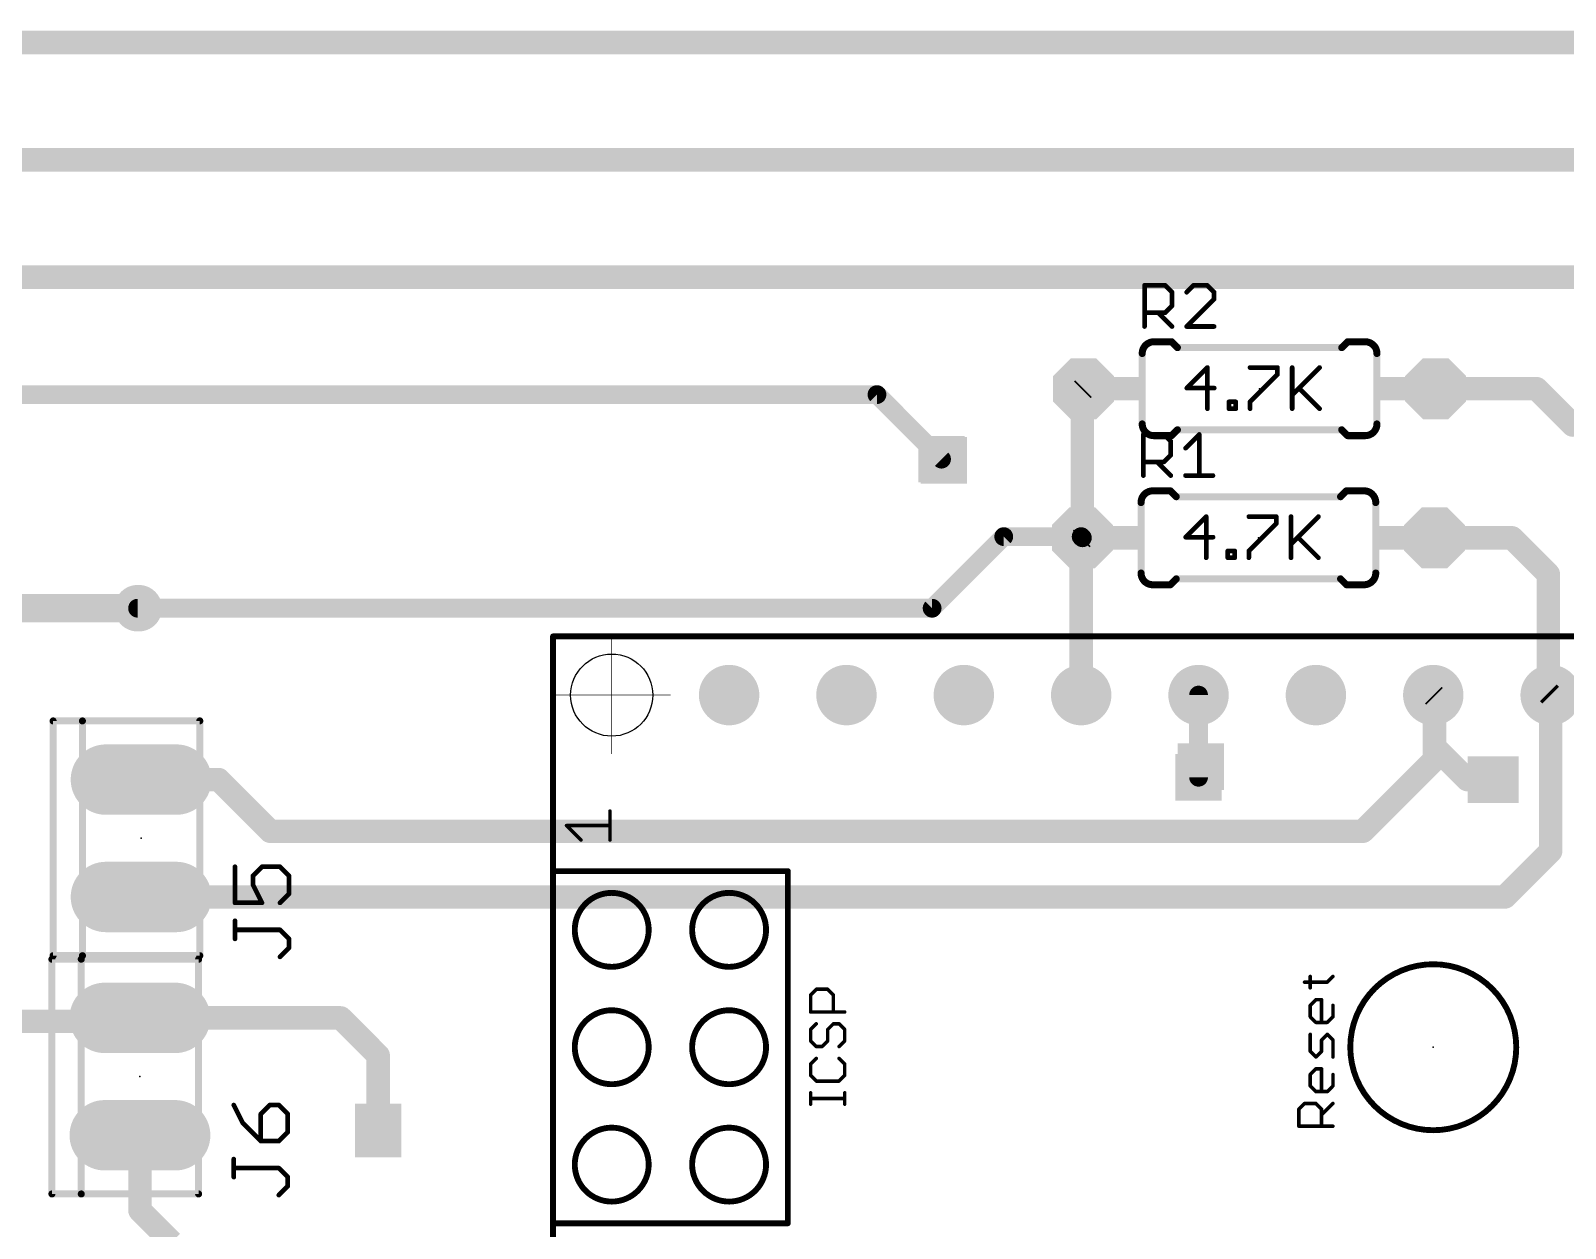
# Model space of a CAD drawing. Extents: x 0 to 165, y 0 to 217.
# Drawn here: x 100.43 to 133.64, y 109.11 to 135.03 of the extents above; entities that cross this region are included whole.
import ezdxf

# ---------------------------------------------------------------- set-up
doc = ezdxf.new("R2010")
doc.units = 0
for name, color, linetype in [('16', 175, 'CONTINUOUS'), ('17', 82, 'CONTINUOUS'), ('18', 82, 'CONTINUOUS'), ('20', 7, 'CONTINUOUS'), ('21', 253, 'CONTINUOUS'), ('23', 7, 'CONTINUOUS'), ('25', 253, 'CONTINUOUS'), ('27', 253, 'CONTINUOUS'), ('51', 253, 'CONTINUOUS')]:
    doc.layers.add(name, color=color, linetype=linetype)

# ---------------------------------------------------------------- blocks, each defined once
blk = doc.blocks.new('ROUNDP')
at = {"const_width": 0.5}
blk.add_lwpolyline([(0, -0.25, 1), (0, 0.25, 1), (0, -0.25)], format="xyb", dxfattribs=at)
blk = doc.blocks.new('RECT')
blk.add_solid([(-0.5, -0.5), (0.5, -0.5), (-0.5, 0.5), (0.5, 0.5)])
blk = doc.blocks.new('LONGP100')
at = {"const_width": 1}
blk.add_lwpolyline([(-0.5, 0), (0.5, 0)], dxfattribs=at)
at = {"const_width": 0.5}
for points in [[(-0.5, 0.25, 1), (-0.5, -0.25)], [(0.5, -0.25, 1), (0.5, 0.25)]]:
    blk.add_lwpolyline(points, format="xyb", dxfattribs=at)
blk = doc.blocks.new('OCTAGONP')
at = {"const_width": 0.5}
blk.add_lwpolyline([(-0.25, -0.1036), (-0.25, 0.1036), (-0.1036, 0.25), (0.1036, 0.25), (0.25, 0.1036), (0.25, -0.1036), (0.1036, -0.25), (-0.1036, -0.25), (-0.25, -0.1036), (-0.25, 0.1036)], dxfattribs=at)
blk = doc.blocks.new('ROUNDV')
at = {"const_width": 0.5}
blk.add_lwpolyline([(0, -0.25, 1), (0, 0.25, 1), (0, -0.25)], format="xyb", dxfattribs=at)
blk = doc.blocks.new('SQUAREV')
blk.add_solid([(-0.5, -0.5), (0.5, -0.5), (-0.5, 0.5), (0.5, 0.5)])

msp = doc.modelspace()

# ---------------------------------------------------------------- linework, layer by layer
at = {"layer": '16'}
for points, const_width in [([(88.646, 134.7724), (155.0162, 134.7724)], 0.508), ([(88.646, 132.2324), (153.924, 132.2324)], 0.508), ([(88.646, 129.6924), (153.7462, 129.6924)], 0.508), ([(88.646, 127.1524), (118.745, 127.1524)], 0.4064), ([(118.745, 127.1524), (120.142, 125.7554)], 0.4064), ([(123.19, 127.254), (123.2154, 127.2794)], 0.508), ([(123.19, 124.0536), (123.19, 127.254)], 0.508), ([(130.8354, 127.2794), (133.0198, 127.2794)], 0.508), ([(133.0198, 127.2794), (133.8072, 126.492)], 0.508), ([(119.9388, 122.5296), (121.4882, 124.079)], 0.4064), ([(121.4882, 124.079), (123.1646, 124.079)], 0.4064), ([(123.1646, 124.0282), (123.19, 124.0536)], 0.508), ([(123.1646, 120.65), (123.1646, 124.0282)], 0.508), ([(123.1646, 124.079), (123.19, 124.0536)], 0.4064), ([(130.81, 124.0536), (132.4864, 124.0536)], 0.508), ([(132.4864, 124.0536), (133.2738, 123.2662)], 0.508), ([(133.2738, 123.2662), (133.2738, 120.7008)], 0.508), ([(76.8604, 122.5296), (102.743, 122.5296)], 0.6096), ([(102.743, 122.5296), (119.9388, 122.5296)], 0.4064), ([(130.81, 120.6246), (130.7846, 120.65)], 0.508), ([(133.2738, 120.7008), (133.3246, 120.65)], 0.508), ([(133.3246, 117.2718), (133.3246, 120.65)], 0.508), ([(125.7046, 118.872), (125.7046, 120.65)], 0.4064), ([(130.81, 119.5324), (130.81, 120.6246)], 0.508), ([(130.81, 119.253), (130.81, 119.5324)], 0.508), ([(131.5212, 118.8212), (130.81, 119.5324)], 0.508), ([(129.2606, 117.7036), (130.81, 119.253)], 0.508), ([(102.8192, 118.8212), (104.4956, 118.8212)], 0.508), ([(104.4956, 118.8212), (105.6132, 117.7036)], 0.508), ([(132.1308, 118.8212), (131.5212, 118.8212)], 0.508), ([(105.6132, 117.7036), (129.2606, 117.7036)], 0.508), ([(132.334, 116.2812), (133.3246, 117.2718)], 0.508), ([(102.8192, 116.2812), (132.334, 116.2812)], 0.508), ([(75.311, 113.5888), (102.7176, 113.5888)], 0.508), ([(102.7176, 113.5888), (102.7938, 113.665)], 0.508), ([(102.7938, 113.665), (107.1372, 113.665)], 0.508), ([(107.1372, 113.665), (107.95, 112.8522)], 0.508), ([(107.95, 112.8522), (107.95, 111.3028)], 0.508), ([(102.7938, 111.125), (102.7938, 109.4994)], 0.508), ([(102.7938, 109.4994), (103.4796, 108.8136)], 0.508)]:
    msp.add_lwpolyline(points, dxfattribs=dict(at, const_width=const_width))
for points, const_width in [([(118.8168, 127.2242, 1), (118.6732, 127.0806)], 0.2032), ([(118.745, 127.0508, 1), (118.745, 127.254)], 0.2032), ([(123.317, 127.254, 1), (123.063, 127.254)], 0.254), ([(123.1002, 127.3438, 1), (123.2798, 127.1642)], 0.254), ([(123.3052, 127.1896, 1), (123.1256, 127.3692)], 0.254), ([(130.8354, 127.4064, 1), (130.8354, 127.1524)], 0.254), ([(133.1096, 127.3692, 1), (132.93, 127.1896)], 0.254), ([(133.0198, 127.1524, 1), (133.0198, 127.4064)], 0.254), ([(133.7174, 126.4022, 1), (133.897, 126.5818)], 0.254), ([(120.0702, 125.6836, 1), (120.2138, 125.8272)], 0.2032), ([(121.4882, 124.1806, 1), (121.4882, 123.9774)], 0.2032), ([(121.56, 124.0072, 1), (121.4164, 124.1508)], 0.2032), ([(123.2916, 124.0282, 1), (123.0376, 124.0282)], 0.254), ([(123.0748, 124.118, 1), (123.2544, 123.9384)], 0.254), ([(123.2364, 124.1508, 1), (123.0928, 124.0072)], 0.2032), ([(123.2798, 123.9638, 1), (123.1002, 124.1434)], 0.254), ([(123.1182, 123.9818, 1), (123.2618, 124.1254)], 0.2032), ([(123.1646, 123.9774, 1), (123.1646, 124.1806)], 0.2032), ([(130.81, 124.1806, 1), (130.81, 123.9266)], 0.254), ([(132.5762, 124.1434, 1), (132.3966, 123.9638)], 0.254), ([(132.4864, 123.9266, 1), (132.4864, 124.1806)], 0.254), ([(123.063, 124.0536, 1), (123.317, 124.0536)], 0.254), ([(133.4008, 123.2662, 1), (133.1468, 123.2662)], 0.254), ([(133.184, 123.1764, 1), (133.3636, 123.356)], 0.254), ([(102.743, 122.6312, 1), (102.743, 122.428)], 0.2032), ([(102.743, 122.3772, 1), (102.743, 122.682)], 0.3048), ([(119.867, 122.6014, 1), (120.0106, 122.4578)], 0.2032), ([(119.9388, 122.428, 1), (119.9388, 122.6312)], 0.2032), ([(130.8744, 120.7398, 1), (130.6948, 120.5602)], 0.254), ([(133.3636, 120.7906, 1), (133.184, 120.611)], 0.254), ([(133.4516, 120.65, 1), (133.1976, 120.65)], 0.254), ([(123.0376, 120.65, 1), (123.2916, 120.65)], 0.254), ([(125.8062, 120.65, 1), (125.603, 120.65)], 0.2032), ([(130.937, 120.6246, 1), (130.683, 120.6246)], 0.254), ([(130.7202, 120.5348, 1), (130.8998, 120.7144)], 0.254), ([(133.1468, 120.7008, 1), (133.4008, 120.7008)], 0.254), ([(133.2348, 120.5602, 1), (133.4144, 120.7398)], 0.254), ([(130.937, 119.5324, 1), (130.683, 119.5324)], 0.254), ([(130.8998, 119.6222, 1), (130.7202, 119.4426)], 0.254), ([(130.683, 119.5324, 1), (130.937, 119.5324)], 0.254), ([(130.683, 119.253, 1), (130.937, 119.253)], 0.254), ([(130.8998, 119.1632, 1), (130.7202, 119.3428)], 0.254), ([(102.8192, 118.9482, 1), (102.8192, 118.6942)], 0.254), ([(104.5854, 118.911, 1), (104.4058, 118.7314)], 0.254), ([(104.4956, 118.6942, 1), (104.4956, 118.9482)], 0.254), ([(125.603, 118.872, 1), (125.8062, 118.872)], 0.2032), ([(131.5212, 118.9482, 1), (131.5212, 118.6942)], 0.254), ([(131.4314, 118.7314, 1), (131.611, 118.911)], 0.254), ([(132.1308, 118.6942, 1), (132.1308, 118.9482)], 0.254), ([(105.6132, 117.8306, 1), (105.6132, 117.5766)], 0.254), ([(105.5234, 117.6138, 1), (105.703, 117.7934)], 0.254), ([(129.1708, 117.7934, 1), (129.3504, 117.6138)], 0.254), ([(129.2606, 117.5766, 1), (129.2606, 117.8306)], 0.254), ([(133.1976, 117.2718, 1), (133.4516, 117.2718)], 0.254), ([(133.4144, 117.182, 1), (133.2348, 117.3616)], 0.254), ([(102.8192, 116.4082, 1), (102.8192, 116.1542)], 0.254), ([(132.2442, 116.371, 1), (132.4238, 116.1914)], 0.254), ([(132.334, 116.1542, 1), (132.334, 116.4082)], 0.254), ([(102.6278, 113.6786, 1), (102.8074, 113.499)], 0.254), ([(102.7938, 113.792, 1), (102.7938, 113.538)], 0.254), ([(102.8836, 113.5752, 1), (102.704, 113.7548)], 0.254), ([(102.7176, 113.4618, 1), (102.7176, 113.7158)], 0.254), ([(107.227, 113.7548, 1), (107.0474, 113.5752)], 0.254), ([(107.1372, 113.538, 1), (107.1372, 113.792)], 0.254), ([(108.077, 112.8522, 1), (107.823, 112.8522)], 0.254), ([(107.8602, 112.7624, 1), (108.0398, 112.942)], 0.254), ([(102.9208, 111.125, 1), (102.6668, 111.125)], 0.254), ([(107.823, 111.3028, 1), (108.077, 111.3028)], 0.254), ([(102.8836, 109.5892, 1), (102.704, 109.4096)], 0.254), ([(102.6668, 109.4994, 1), (102.9208, 109.4994)], 0.254)]:
    msp.add_lwpolyline(points, format="xyb", dxfattribs=dict(at, const_width=const_width))
at = {"layer": '20'}
msp.add_circle((113.0046, 120.65), 0.889, dxfattribs=at)
at = {"layer": '21'}
for points, const_width in [([(124.7394, 128.2954, 0.4142), (124.4854, 128.0414)], 0.1524), ([(124.7394, 128.3335, 1), (124.7394, 128.2573)], 0.0762), ([(124.7394, 128.2573, 1), (124.7394, 128.3335)], 0.0762), ([(125.1473, 128.3223, 1), (125.0935, 128.2685)], 0.0762), ([(125.1204, 128.2573, 1), (125.1204, 128.3335)], 0.0762), ([(125.2474, 128.2065, 1), (125.2474, 128.1303)], 0.0762), ([(125.2205, 128.1415, 1), (125.2743, 128.1953)], 0.0762), ([(128.7765, 128.1953, 1), (128.8303, 128.1415)], 0.0762), ([(128.8034, 128.1303, 1), (128.8034, 128.2065)], 0.0762), ([(128.9304, 128.3335, 1), (128.9304, 128.2573)], 0.0762), ([(128.9573, 128.2685, 1), (128.9035, 128.3223)], 0.0762), ([(129.5654, 128.0414, 0.4142), (129.3114, 128.2954)], 0.1524), ([(129.3114, 128.3335, 1), (129.3114, 128.2573)], 0.0762), ([(129.3114, 128.2573, 1), (129.3114, 128.3335)], 0.0762), ([(124.5235, 128.0414, 1), (124.4473, 128.0414)], 0.0762), ([(124.4473, 128.0414, 1), (124.5235, 128.0414)], 0.0762), ([(129.6035, 128.0414, 1), (129.5273, 128.0414)], 0.0762), ([(129.5273, 128.0414, 1), (129.6035, 128.0414)], 0.0762), ([(124.4854, 126.5174, 0.4142), (124.7394, 126.2634)], 0.1524), ([(124.5235, 126.5174, 1), (124.4473, 126.5174)], 0.0762), ([(124.4473, 126.5174, 1), (124.5235, 126.5174)], 0.0762), ([(129.3114, 126.2634, 0.4142), (129.5654, 126.5174)], 0.1524), ([(129.6035, 126.5174, 1), (129.5273, 126.5174)], 0.0762), ([(129.5273, 126.5174, 1), (129.6035, 126.5174)], 0.0762), ([(124.7394, 126.3015, 1), (124.7394, 126.2253)], 0.0762), ([(124.7394, 126.2253, 1), (124.7394, 126.3015)], 0.0762), ([(125.0935, 126.2903, 1), (125.1473, 126.2365)], 0.0762), ([(125.1204, 126.2253, 1), (125.1204, 126.3015)], 0.0762), ([(125.2474, 126.4285, 1), (125.2474, 126.3523)], 0.0762), ([(125.2743, 126.3635, 1), (125.2205, 126.4173)], 0.0762), ([(128.8303, 126.4173, 1), (128.7765, 126.3635)], 0.0762), ([(128.8034, 126.3523, 1), (128.8034, 126.4285)], 0.0762), ([(128.9304, 126.3015, 1), (128.9304, 126.2253)], 0.0762), ([(128.9035, 126.2365, 1), (128.9573, 126.2903)], 0.0762), ([(129.3114, 126.3015, 1), (129.3114, 126.2253)], 0.0762), ([(129.3114, 126.2253, 1), (129.3114, 126.3015)], 0.0762), ([(124.714, 125.0696, 0.4142), (124.46, 124.8156)], 0.1524), ([(124.4981, 124.8156, 1), (124.4219, 124.8156)], 0.0762), ([(124.714, 125.1077, 1), (124.714, 125.0315)], 0.0762), ([(124.714, 125.0315, 1), (124.714, 125.1077)], 0.0762), ([(125.1219, 125.0965, 1), (125.0681, 125.0427)], 0.0762), ([(125.095, 125.0315, 1), (125.095, 125.1077)], 0.0762), ([(125.222, 124.9807, 1), (125.222, 124.9045)], 0.0762), ([(125.1951, 124.9157, 1), (125.2489, 124.9695)], 0.0762), ([(128.7511, 124.9695, 1), (128.8049, 124.9157)], 0.0762), ([(128.778, 124.9045, 1), (128.778, 124.9807)], 0.0762), ([(128.905, 125.1077, 1), (128.905, 125.0315)], 0.0762), ([(128.9319, 125.0427, 1), (128.8781, 125.0965)], 0.0762), ([(129.54, 124.8156, 0.4142), (129.286, 125.0696)], 0.1524), ([(129.286, 125.1077, 1), (129.286, 125.0315)], 0.0762), ([(129.286, 125.0315, 1), (129.286, 125.1077)], 0.0762), ([(129.5781, 124.8156, 1), (129.5019, 124.8156)], 0.0762), ([(124.4219, 124.8156, 1), (124.4981, 124.8156)], 0.0762), ([(129.5019, 124.8156, 1), (129.5781, 124.8156)], 0.0762), ([(124.46, 123.2916, 0.4142), (124.714, 123.0376)], 0.1524), ([(124.4981, 123.2916, 1), (124.4219, 123.2916)], 0.0762), ([(124.4219, 123.2916, 1), (124.4981, 123.2916)], 0.0762), ([(125.222, 123.2027, 1), (125.222, 123.1265)], 0.0762), ([(125.2489, 123.1377, 1), (125.1951, 123.1915)], 0.0762), ([(128.8049, 123.1915, 1), (128.7511, 123.1377)], 0.0762), ([(128.778, 123.1265, 1), (128.778, 123.2027)], 0.0762), ([(129.286, 123.0376, 0.4142), (129.54, 123.2916)], 0.1524), ([(129.5781, 123.2916, 1), (129.5019, 123.2916)], 0.0762), ([(129.5019, 123.2916, 1), (129.5781, 123.2916)], 0.0762), ([(124.714, 123.0757, 1), (124.714, 122.9995)], 0.0762), ([(124.714, 122.9995, 1), (124.714, 123.0757)], 0.0762), ([(125.0681, 123.0645, 1), (125.1219, 123.0107)], 0.0762), ([(125.095, 122.9995, 1), (125.095, 123.0757)], 0.0762), ([(128.905, 123.0757, 1), (128.905, 122.9995)], 0.0762), ([(128.8781, 123.0107, 1), (128.9319, 123.0645)], 0.0762), ([(129.286, 123.0757, 1), (129.286, 122.9995)], 0.0762), ([(129.286, 122.9995, 1), (129.286, 123.0757)], 0.0762), ([(111.7664, 121.92, 1), (111.7028, 121.92)], 0.0635), ([(111.7346, 121.9518, 1), (111.7346, 121.8882)], 0.0635), ([(113.0046, 121.9518, 1), (113.0046, 121.8882)], 0.0635), ([(113.0046, 121.8882, 1), (113.0046, 121.9518)], 0.0635), ([(113.0086, 121.92, 1), (113.0006, 121.92)], 0.0079), ([(111.7664, 120.65, 1), (111.7028, 120.65)], 0.0635), ([(111.7028, 120.65, 1), (111.7664, 120.65)], 0.0635), ([(111.7346, 120.654, 1), (111.7346, 120.646)], 0.0079), ([(114.2746, 120.646, 1), (114.2746, 120.654)], 0.0079), ([(100.9523, 120.0912, 1), (100.8761, 120.0912)], 0.0762), ([(100.9142, 120.1293, 1), (100.9142, 120.0531)], 0.0762), ([(101.5873, 120.0912, 1), (101.5111, 120.0912)], 0.0762), ([(101.5492, 120.1293, 1), (101.5492, 120.0531)], 0.0762), ([(101.5492, 120.0531, 1), (101.5492, 120.1293)], 0.0762), ([(104.1273, 120.0912, 1), (104.0511, 120.0912)], 0.0762), ([(104.0892, 120.0531, 1), (104.0892, 120.1293)], 0.0762), ([(113.0006, 119.38, 1), (113.0086, 119.38)], 0.0079), ([(112.9856, 118.1402, 1), (112.9475, 118.1402)], 0.0381), ([(112.0394, 117.8401, 1), (112.0124, 117.8132)], 0.0381), ([(112.0259, 117.8457, 1), (112.0259, 117.8076)], 0.0381), ([(112.9665, 117.8076, 1), (112.9665, 117.8457)], 0.0381), ([(112.326, 117.4996, 1), (112.3529, 117.5266)], 0.0381), ([(112.9475, 117.5131, 1), (112.9856, 117.5131)], 0.0381), ([(111.7664, 116.84, 1), (111.7028, 116.84)], 0.0635), ([(111.7028, 116.84, 1), (111.7664, 116.84)], 0.0635), ([(111.7346, 116.8718, 1), (111.7346, 116.8083)], 0.0635), ([(116.8464, 116.84, 1), (116.7828, 116.84)], 0.0635), ([(116.8146, 116.8083, 1), (116.8146, 116.8718)], 0.0635), ([(113.0046, 114.77, 1), (113.0046, 116.37, 1), (113.0046, 114.77)], 0.127), ([(115.5446, 114.77, 1), (115.5446, 116.37, 1), (115.5446, 114.77)], 0.127), ([(100.9269, 114.935, 1), (100.8507, 114.935)], 0.0762), ([(100.8888, 114.9731, 1), (100.8888, 114.8969)], 0.0762), ([(100.9142, 115.0493, 1), (100.9142, 114.9731)], 0.0762), ([(100.8761, 115.0112, 1), (100.9523, 115.0112)], 0.0762), ([(101.5619, 114.935, 1), (101.4857, 114.935)], 0.0762), ([(101.5238, 114.9731, 1), (101.5238, 114.8969)], 0.0762), ([(101.5492, 115.0493, 1), (101.5492, 114.9731)], 0.0762), ([(101.5111, 115.0112, 1), (101.5873, 115.0112)], 0.0762), ([(101.5238, 114.8969, 1), (101.5238, 114.9731)], 0.0762), ([(101.5492, 114.9731, 1), (101.5492, 115.0493)], 0.0762), ([(104.1019, 114.935, 1), (104.0257, 114.935)], 0.0762), ([(104.0511, 115.0112, 1), (104.1273, 115.0112)], 0.0762), ([(104.0638, 114.8969, 1), (104.0638, 114.9731)], 0.0762), ([(104.0892, 114.9731, 1), (104.0892, 115.0493)], 0.0762), ([(128.1405, 114.5612, 1), (128.1024, 114.5612)], 0.0381), ([(128.6264, 114.5477, 1), (128.5994, 114.5747)], 0.0381), ([(130.7846, 111.234, 1), (130.7846, 114.8261, 1), (130.7846, 111.234)], 0.127), ([(117.4321, 114.3044, 1), (117.4321, 114.2663)], 0.0381), ([(117.4456, 114.2719, 1), (117.4187, 114.2988)], 0.0381), ([(117.6914, 114.2988, 1), (117.6644, 114.2719)], 0.0381), ([(117.6779, 114.2663, 1), (117.6779, 114.3044)], 0.0381), ([(127.9985, 114.4574, 1), (127.9985, 114.4193)], 0.0381), ([(128.1024, 114.3155, 1), (128.1405, 114.3155)], 0.0381), ([(128.4766, 114.4518, 1), (128.5035, 114.4249)], 0.0381), ([(128.49, 114.4193, 1), (128.49, 114.4574)], 0.0381), ([(117.2958, 114.176, 1), (117.3227, 114.149)], 0.0381), ([(117.3283, 114.1625, 1), (117.2902, 114.1625)], 0.0381), ([(117.8198, 114.1625, 1), (117.7817, 114.1625)], 0.0381), ([(117.7873, 114.149, 1), (117.8142, 114.176)], 0.0381), ([(128.1405, 113.9357, 1), (128.1024, 113.9357)], 0.0381), ([(128.1079, 113.9491, 1), (128.1349, 113.9222)], 0.0381), ([(128.2443, 114.0776, 1), (128.2443, 114.0395)], 0.0381), ([(128.2578, 114.0451, 1), (128.2308, 114.072)], 0.0381), ([(128.3862, 114.0585, 1), (128.3481, 114.0585)], 0.0381), ([(128.3672, 114.0395, 1), (128.3672, 114.0776)], 0.0381), ([(128.6319, 113.9357, 1), (128.5939, 113.9357)], 0.0381), ([(113.0046, 112.23, 1), (113.0046, 113.83, 1), (113.0046, 112.23)], 0.127), ([(113.0046, 112.23, 1), (113.0046, 113.83, 1), (113.0046, 112.23)], 0.127), ([(115.5446, 112.23, 1), (115.5446, 113.83, 1), (115.5446, 112.23)], 0.127), ([(117.3093, 113.8129, 1), (117.3093, 113.7748)], 0.0381), ([(117.2902, 113.7939, 1), (117.3283, 113.7939)], 0.0381), ([(117.7817, 113.7939, 1), (117.8198, 113.7939)], 0.0381), ([(118.0465, 113.7748, 1), (118.0465, 113.8129)], 0.0381), ([(128.1349, 113.7034, 1), (128.1079, 113.6764)], 0.0381), ([(128.1024, 113.6899, 1), (128.1405, 113.6899)], 0.0381), ([(128.2443, 113.5861, 1), (128.2443, 113.548)], 0.0381), ([(128.2308, 113.5536, 1), (128.2578, 113.5805)], 0.0381), ([(128.4766, 113.5805, 1), (128.5035, 113.5536)], 0.0381), ([(128.49, 113.548, 1), (128.49, 113.5861)], 0.0381), ([(128.5939, 113.6899, 1), (128.6319, 113.6899)], 0.0381), ([(128.6264, 113.6764, 1), (128.5994, 113.7034)], 0.0381), ([(117.3283, 113.4141, 1), (117.2902, 113.4141)], 0.0381), ([(117.2958, 113.4275, 1), (117.3227, 113.4006)], 0.0381), ([(117.4456, 113.5235, 1), (117.4187, 113.5504)], 0.0381), ([(117.6969, 113.4141, 1), (117.6588, 113.4141)], 0.0381), ([(117.6644, 113.4275, 1), (117.6914, 113.4006)], 0.0381), ([(117.8008, 113.556, 1), (117.8008, 113.5179)], 0.0381), ([(117.8142, 113.5235, 1), (117.7873, 113.5504)], 0.0381), ([(117.9371, 113.5504, 1), (117.9102, 113.5235)], 0.0381), ([(117.9236, 113.5179, 1), (117.9236, 113.556)], 0.0381), ([(118.0656, 113.4141, 1), (118.0275, 113.4141)], 0.0381), ([(118.033, 113.4006, 1), (118.06, 113.4275)], 0.0381), ([(128.1405, 113.3101, 1), (128.1024, 113.3101)], 0.0381), ([(128.3481, 113.567, 1), (128.3862, 113.567)], 0.0381), ([(128.5035, 113.3236, 1), (128.4766, 113.2966)], 0.0381), ([(128.5035, 113.2966, 1), (128.4766, 113.3236)], 0.0381), ([(117.3227, 113.1818, 1), (117.2958, 113.1549)], 0.0381), ([(117.2902, 113.1683, 1), (117.3283, 113.1683)], 0.0381), ([(117.4321, 113.0645, 1), (117.4321, 113.0264)], 0.0381), ([(117.4187, 113.032, 1), (117.4456, 113.0589)], 0.0381), ([(117.5415, 113.0589, 1), (117.5685, 113.032)], 0.0381), ([(117.555, 113.0264, 1), (117.555, 113.0645)], 0.0381), ([(117.6588, 113.1683, 1), (117.6969, 113.1683)], 0.0381), ([(117.6914, 113.1549, 1), (117.6644, 113.1818)], 0.0381), ([(117.9102, 113.0589, 1), (117.9371, 113.032)], 0.0381), ([(118.0275, 113.1683, 1), (118.0656, 113.1683)], 0.0381), ([(118.06, 113.1549, 1), (118.033, 113.1818)], 0.0381), ([(128.1349, 112.955, 1), (128.1079, 112.928)], 0.0381), ([(128.1024, 112.9415, 1), (128.1405, 112.9415)], 0.0381), ([(128.3862, 113.1872, 1), (128.3481, 113.1872)], 0.0381), ([(128.3481, 112.9415, 1), (128.3862, 112.9415)], 0.0381), ([(128.3537, 113.2007, 1), (128.3806, 113.1738)], 0.0381), ([(128.3806, 112.928, 1), (128.3537, 112.955)], 0.0381), ([(128.6319, 113.1872, 1), (128.5939, 113.1872)], 0.0381), ([(128.5994, 113.1738, 1), (128.6264, 113.2007)], 0.0381), ([(117.3283, 112.6657, 1), (117.2902, 112.6657)], 0.0381), ([(117.2958, 112.6791, 1), (117.3227, 112.6522)], 0.0381), ([(117.4456, 112.7751, 1), (117.4187, 112.802)], 0.0381), ([(117.9371, 112.802, 1), (117.9102, 112.7751)], 0.0381), ([(118.0656, 112.6657, 1), (118.0275, 112.6657)], 0.0381), ([(118.033, 112.6522, 1), (118.06, 112.6791)], 0.0381), ([(128.2308, 112.8321, 1), (128.2578, 112.8052)], 0.0381), ([(128.2443, 112.5807, 1), (128.2443, 112.5426)], 0.0381), ([(128.2308, 112.8052, 1), (128.2578, 112.8321)], 0.0381), ([(128.2578, 112.5482, 1), (128.2308, 112.5752)], 0.0381), ([(128.3862, 112.5617, 1), (128.3481, 112.5617)], 0.0381), ([(128.3672, 112.5426, 1), (128.3672, 112.5807)], 0.0381), ([(128.5939, 112.8186, 1), (128.6319, 112.8186)], 0.0381), ([(117.3227, 112.4334, 1), (117.2958, 112.4064)], 0.0381), ([(117.2902, 112.4199, 1), (117.3283, 112.4199)], 0.0381), ([(117.4321, 112.3161, 1), (117.4321, 112.278)], 0.0381), ([(117.4187, 112.2836, 1), (117.4456, 112.3105)], 0.0381), ([(117.9102, 112.3105, 1), (117.9371, 112.2836)], 0.0381), ([(117.9236, 112.278, 1), (117.9236, 112.3161)], 0.0381), ([(118.0275, 112.4199, 1), (118.0656, 112.4199)], 0.0381), ([(118.06, 112.4064, 1), (118.033, 112.4334)], 0.0381), ([(128.1405, 112.4388, 1), (128.1024, 112.4388)], 0.0381), ([(128.1079, 112.4523, 1), (128.1349, 112.4254)], 0.0381), ([(128.6319, 112.4388, 1), (128.5939, 112.4388)], 0.0381), ([(117.3283, 112.0438, 1), (117.2902, 112.0438)], 0.0381), ([(117.3093, 111.94, 1), (117.3093, 111.9019)], 0.0381), ([(118.0656, 112.0438, 1), (118.0275, 112.0438)], 0.0381), ([(118.0465, 111.9019, 1), (118.0465, 111.94)], 0.0381), ([(128.1349, 112.2066, 1), (128.1079, 112.1796)], 0.0381), ([(128.1024, 112.1931, 1), (128.1405, 112.1931)], 0.0381), ([(128.2443, 112.0893, 1), (128.2443, 112.0512)], 0.0381), ([(128.2308, 112.0567, 1), (128.2578, 112.0837)], 0.0381), ([(128.3481, 112.0702, 1), (128.3862, 112.0702)], 0.0381), ([(128.4766, 112.0837, 1), (128.5035, 112.0567)], 0.0381), ([(128.49, 112.0512, 1), (128.49, 112.0893)], 0.0381), ([(128.5939, 112.1931, 1), (128.6319, 112.1931)], 0.0381), ([(128.6264, 112.1796, 1), (128.5994, 112.2066)], 0.0381), ([(117.2902, 111.7981, 1), (117.3283, 111.7981)], 0.0381), ([(118.0275, 111.7981, 1), (118.0656, 111.7981)], 0.0381), ([(127.8622, 111.7039, 1), (127.8891, 111.6769)], 0.0381), ([(127.8947, 111.6904, 1), (127.8566, 111.6904)], 0.0381), ([(127.9985, 111.8323, 1), (127.9985, 111.7942)], 0.0381), ([(128.012, 111.7998, 1), (127.9851, 111.8268)], 0.0381), ([(128.2578, 111.8268, 1), (128.2308, 111.7998)], 0.0381), ([(128.2443, 111.7942, 1), (128.2443, 111.8323)], 0.0381), ([(128.3862, 111.6904, 1), (128.3481, 111.6904)], 0.0381), ([(128.3537, 111.581, 1), (128.3806, 111.5541)], 0.0381), ([(128.3537, 111.6769, 1), (128.3806, 111.7039)], 0.0381), ([(128.6264, 111.7998, 1), (128.5994, 111.8268)], 0.0381), ([(113.0046, 109.69, 1), (113.0046, 111.29, 1), (113.0046, 109.69)], 0.127), ([(115.5446, 109.69, 1), (115.5446, 111.29, 1), (115.5446, 109.69)], 0.127), ([(127.8757, 111.3408, 1), (127.8757, 111.3027)], 0.0381), ([(127.8566, 111.3218, 1), (127.8947, 111.3218)], 0.0381), ([(128.3481, 111.3218, 1), (128.3862, 111.3218)], 0.0381), ([(128.6129, 111.3027, 1), (128.6129, 111.3408)], 0.0381), ([(100.8888, 109.8931, 1), (100.8888, 109.8169)], 0.0762), ([(100.8507, 109.855, 1), (100.9269, 109.855)], 0.0762), ([(101.5238, 109.8931, 1), (101.5238, 109.8169)], 0.0762), ([(101.4857, 109.855, 1), (101.5619, 109.855)], 0.0762), ([(101.5238, 109.8169, 1), (101.5238, 109.8931)], 0.0762), ([(104.0257, 109.855, 1), (104.1019, 109.855)], 0.0762), ([(104.0638, 109.8169, 1), (104.0638, 109.8931)], 0.0762), ([(111.7664, 109.22, 1), (111.7028, 109.22)], 0.0635), ([(111.7346, 109.2518, 1), (111.7346, 109.1882)], 0.0635), ([(116.8146, 109.1882, 1), (116.8146, 109.2518)], 0.0635), ([(111.7028, 109.22, 1), (111.7664, 109.22)], 0.0635), ([(116.7828, 109.22, 1), (116.8464, 109.22)], 0.0635)]:
    msp.add_lwpolyline(points, format="xyb", dxfattribs=dict(at, const_width=const_width))
for points, const_width in [([(124.7394, 128.2954), (125.1204, 128.2954)], 0.1524), ([(125.2474, 128.1684), (125.1204, 128.2954)], 0.1524), ([(128.8034, 128.1684), (125.2474, 128.1684)], 0.1524), ([(128.8034, 128.1684), (128.9304, 128.2954)], 0.1524), ([(129.3114, 128.2954), (128.9304, 128.2954)], 0.1524), ([(124.4854, 126.5174), (124.4854, 128.0414)], 0.1524), ([(129.5654, 126.5174), (129.5654, 128.0414)], 0.1524), ([(124.7394, 126.2634), (125.1204, 126.2634)], 0.1524), ([(125.2474, 126.3904), (125.1204, 126.2634)], 0.1524), ([(128.8034, 126.3904), (125.2474, 126.3904)], 0.1524), ([(128.8034, 126.3904), (128.9304, 126.2634)], 0.1524), ([(129.3114, 126.2634), (128.9304, 126.2634)], 0.1524), ([(124.46, 123.2916), (124.46, 124.8156)], 0.1524), ([(124.714, 125.0696), (125.095, 125.0696)], 0.1524), ([(125.222, 124.9426), (125.095, 125.0696)], 0.1524), ([(128.778, 124.9426), (125.222, 124.9426)], 0.1524), ([(128.778, 124.9426), (128.905, 125.0696)], 0.1524), ([(129.286, 125.0696), (128.905, 125.0696)], 0.1524), ([(129.54, 123.2916), (129.54, 124.8156)], 0.1524), ([(125.222, 123.1646), (125.095, 123.0376)], 0.1524), ([(128.778, 123.1646), (125.222, 123.1646)], 0.1524), ([(128.778, 123.1646), (128.905, 123.0376)], 0.1524), ([(124.714, 123.0376), (125.095, 123.0376)], 0.1524), ([(129.286, 123.0376), (128.905, 123.0376)], 0.1524), ([(111.7346, 120.65), (111.7346, 121.92)], 0.127), ([(111.7346, 121.92), (113.0046, 121.92)], 0.127), ([(113.0046, 121.92), (153.6446, 121.92)], 0.127), ([(113.0046, 121.92), (113.0046, 119.38)], 0.0159), ([(111.7346, 116.84), (111.7346, 120.65)], 0.127), ([(114.2746, 120.65), (111.7346, 120.65)], 0.0159), ([(100.9142, 120.0912), (100.9142, 115.0112)], 0.1524), ([(100.9142, 120.0912), (101.5492, 120.0912)], 0.1524), ([(101.5492, 120.0912), (101.5492, 115.0112)], 0.1524), ([(101.5492, 120.0912), (104.0892, 120.0912)], 0.1524), ([(104.0892, 115.0112), (104.0892, 120.0912)], 0.1524), ([(112.9665, 117.5131), (112.9665, 118.1402)], 0.0762), ([(112.3394, 117.5131), (112.0259, 117.8266)], 0.0762), ([(112.0259, 117.8266), (112.9665, 117.8266)], 0.0762), ([(111.7346, 109.22), (111.7346, 116.84)], 0.127), ([(116.8146, 116.84), (111.7346, 116.84)], 0.127), ([(116.8146, 109.22), (116.8146, 116.84)], 0.127), ([(100.8888, 114.935), (100.8888, 109.855)], 0.1524), ([(100.8888, 114.935), (101.5238, 114.935)], 0.1524), ([(101.5492, 115.0112), (100.9142, 115.0112)], 0.1524), ([(101.5238, 114.935), (101.5238, 109.855)], 0.1524), ([(101.5238, 114.935), (104.0638, 114.935)], 0.1524), ([(104.0892, 115.0112), (101.5492, 115.0112)], 0.1524), ([(104.0638, 109.855), (104.0638, 114.935)], 0.1524), ([(128.1214, 114.3155), (128.1214, 114.5612)], 0.0762), ([(128.49, 114.4383), (128.6129, 114.5612)], 0.0762), ([(117.3093, 114.1625), (117.4321, 114.2854)], 0.0762), ([(117.4321, 114.2854), (117.6779, 114.2854)], 0.0762), ([(117.6779, 114.2854), (117.8008, 114.1625)], 0.0762), ([(127.9985, 114.4383), (128.49, 114.4383)], 0.0762), ([(117.3093, 113.7939), (117.3093, 114.1625)], 0.0762), ([(117.8008, 114.1625), (117.8008, 113.7939)], 0.0762), ([(128.1214, 113.9357), (128.2443, 114.0585)], 0.0762), ([(128.1214, 113.6899), (128.1214, 113.9357)], 0.0762), ([(128.2443, 114.0585), (128.3672, 114.0585)], 0.0762), ([(128.3672, 114.0585), (128.3672, 113.567)], 0.0762), ([(128.6129, 113.9357), (128.6129, 113.6899)], 0.0762), ([(118.0465, 113.7939), (117.3093, 113.7939)], 0.0762), ([(128.2443, 113.567), (128.1214, 113.6899)], 0.0762), ([(128.49, 113.567), (128.2443, 113.567)], 0.0762), ([(128.6129, 113.6899), (128.49, 113.567)], 0.0762), ([(117.4321, 113.5369), (117.3093, 113.4141)], 0.0762), ([(117.3093, 113.4141), (117.3093, 113.1683)], 0.0762), ([(117.6779, 113.4141), (117.8008, 113.5369)], 0.0762), ([(117.6779, 113.1683), (117.6779, 113.4141)], 0.0762), ([(117.8008, 113.5369), (117.9236, 113.5369)], 0.0762), ([(117.9236, 113.5369), (118.0465, 113.4141)], 0.0762), ([(118.0465, 113.4141), (118.0465, 113.1683)], 0.0762), ([(128.1214, 112.9415), (128.1214, 113.3101)], 0.0762), ([(128.49, 113.3101), (128.3672, 113.1872)], 0.0762), ([(128.6129, 113.1872), (128.49, 113.3101)], 0.0762), ([(117.3093, 113.1683), (117.4321, 113.0455)], 0.0762), ([(117.4321, 113.0455), (117.555, 113.0455)], 0.0762), ([(117.555, 113.0455), (117.6779, 113.1683)], 0.0762), ([(118.0465, 113.1683), (117.9236, 113.0455)], 0.0762), ([(128.2443, 112.8186), (128.1214, 112.9415)], 0.0762), ([(128.3672, 112.9415), (128.2443, 112.8186)], 0.0762), ([(128.3672, 113.1872), (128.3672, 112.9415)], 0.0762), ([(128.6129, 112.8186), (128.6129, 113.1872)], 0.0762), ([(117.4321, 112.7885), (117.3093, 112.6657)], 0.0762), ([(117.3093, 112.6657), (117.3093, 112.4199)], 0.0762), ([(118.0465, 112.6657), (117.9236, 112.7885)], 0.0762), ([(118.0465, 112.4199), (118.0465, 112.6657)], 0.0762), ([(128.1214, 112.4388), (128.2443, 112.5617)], 0.0762), ([(128.2443, 112.5617), (128.3672, 112.5617)], 0.0762), ([(128.3672, 112.5617), (128.3672, 112.0702)], 0.0762), ([(117.3093, 112.4199), (117.4321, 112.297)], 0.0762), ([(117.4321, 112.297), (117.9236, 112.297)], 0.0762), ([(117.9236, 112.297), (118.0465, 112.4199)], 0.0762), ([(128.1214, 112.1931), (128.1214, 112.4388)], 0.0762), ([(128.6129, 112.4388), (128.6129, 112.1931)], 0.0762), ([(117.3093, 111.7981), (117.3093, 112.0438)], 0.0762), ([(118.0465, 111.921), (117.3093, 111.921)], 0.0762), ([(118.0465, 111.7981), (118.0465, 112.0438)], 0.0762), ([(128.2443, 112.0702), (128.1214, 112.1931)], 0.0762), ([(128.49, 112.0702), (128.2443, 112.0702)], 0.0762), ([(128.6129, 112.1931), (128.49, 112.0702)], 0.0762), ([(127.8757, 111.6904), (127.9985, 111.8133)], 0.0762), ([(127.8757, 111.3218), (127.8757, 111.6904)], 0.0762), ([(127.9985, 111.8133), (128.2443, 111.8133)], 0.0762), ([(128.2443, 111.8133), (128.3672, 111.6904)], 0.0762), ([(128.3672, 111.5675), (128.6129, 111.8133)], 0.0762), ([(128.3672, 111.6904), (128.3672, 111.3218)], 0.0762), ([(128.6129, 111.3218), (127.8757, 111.3218)], 0.0762), ([(101.5238, 109.855), (100.8888, 109.855)], 0.1524), ([(104.0638, 109.855), (101.5238, 109.855)], 0.1524), ([(111.7346, 105.41), (111.7346, 109.22)], 0.127), ([(111.7346, 109.22), (116.8146, 109.22)], 0.127)]:
    msp.add_lwpolyline(points, dxfattribs=dict(at, const_width=const_width))
at = {"layer": '23'}
for p in [(127.0254, 127.2794), (127, 124.0536), (102.8192, 117.5512), (130.7846, 113.03), (102.7938, 112.395)]:
    msp.add_point(p, dxfattribs=at)
at = {"layer": '25', "const_width": 0.1016}
for points in [[(124.5362, 128.6256), (124.5362, 129.5154)], [(124.5362, 129.5154), (124.9811, 129.5154)], [(124.9811, 129.5154), (125.1294, 129.3671)], [(125.5966, 129.5154), (125.4483, 129.3671)], [(125.8932, 129.5154), (125.5966, 129.5154)], [(126.0415, 129.3671), (125.8932, 129.5154)], [(125.1294, 129.3671), (125.1294, 129.0705)], [(125.4483, 128.6256), (126.0415, 129.2188)], [(126.0415, 129.2188), (126.0415, 129.3671)], [(124.9811, 128.9222), (124.5362, 128.9222)], [(124.8328, 128.9222), (125.1294, 128.6256)], [(125.1294, 129.0705), (124.9811, 128.9222)], [(126.0415, 128.6256), (125.4483, 128.6256)], [(124.5108, 125.3998), (124.5108, 126.2896)], [(124.5108, 126.2896), (124.9557, 126.2896)], [(124.9557, 126.2896), (125.104, 126.1413)], [(125.4229, 125.993), (125.7195, 126.2896)], [(125.7195, 126.2896), (125.7195, 125.3998)], [(125.104, 125.8447), (124.9557, 125.6964)], [(125.104, 126.1413), (125.104, 125.8447)], [(124.9557, 125.6964), (124.5108, 125.6964)], [(124.8074, 125.6964), (125.104, 125.3998)], [(125.4229, 125.3998), (126.0161, 125.3998)], [(104.8502, 116.9348), (104.8502, 116.1552)], [(105.24, 116.7399), (105.4349, 116.9348)], [(105.4349, 116.9348), (105.8247, 116.9348)], [(105.8247, 116.9348), (106.0196, 116.7399)], [(105.24, 116.545), (105.24, 116.7399)], [(105.4349, 116.1552), (105.24, 116.545)], [(106.0196, 116.7399), (106.0196, 116.3501)], [(106.0196, 116.3501), (105.8247, 116.1552)], [(104.8502, 116.1552), (105.4349, 116.1552)], [(104.8502, 115.3756), (104.8502, 115.7654)], [(105.8247, 115.5705), (104.8502, 115.5705)], [(106.0196, 115.3756), (105.8247, 115.5705)], [(106.0196, 115.1807), (106.0196, 115.3756)], [(105.8247, 114.9858), (106.0196, 115.1807)], [(104.8248, 111.7786), (105.0197, 111.3888)], [(105.6044, 111.7786), (105.4095, 111.5837)], [(105.4095, 111.5837), (105.4095, 110.999)], [(105.7993, 111.7786), (105.6044, 111.7786)], [(105.9942, 111.5837), (105.7993, 111.7786)], [(105.9942, 111.1939), (105.9942, 111.5837)], [(105.0197, 111.3888), (105.4095, 110.999)], [(105.4095, 110.999), (105.7993, 110.999)], [(105.7993, 110.999), (105.9942, 111.1939)], [(104.8248, 110.2194), (104.8248, 110.6092)], [(105.7993, 110.4143), (104.8248, 110.4143)], [(105.9942, 110.2194), (105.7993, 110.4143)], [(105.9942, 110.0245), (105.9942, 110.2194)], [(105.7993, 109.8296), (105.9942, 110.0245)]]:
    msp.add_lwpolyline(points, dxfattribs=at)
at = {"layer": '25', "const_width": 0.0508}
for points in [[(124.5616, 129.5154, 1), (124.5108, 129.5154)], [(124.5362, 129.5408, 1), (124.5362, 129.49)], [(124.999, 129.5333, 1), (124.9631, 129.4974)], [(124.9811, 129.49, 1), (124.9811, 129.5408)], [(125.5966, 129.5408, 1), (125.5966, 129.49)], [(125.6146, 129.4974, 1), (125.5787, 129.5333)], [(125.9112, 129.5333, 1), (125.8752, 129.4974)], [(125.8932, 129.49, 1), (125.8932, 129.5408)], [(125.1548, 129.3671, 1), (125.104, 129.3671)], [(125.1114, 129.3491, 1), (125.1473, 129.385)], [(125.4304, 129.385, 1), (125.4663, 129.3491)], [(126.0669, 129.3671, 1), (126.0161, 129.3671)], [(126.0161, 129.2188, 1), (126.0669, 129.2188)], [(126.0235, 129.3491, 1), (126.0595, 129.385)], [(126.0595, 129.2008, 1), (126.0235, 129.2367)], [(124.5362, 128.9476, 1), (124.5362, 128.8968)], [(124.8507, 128.9401, 1), (124.8148, 128.9042)], [(124.9631, 128.9401, 1), (124.999, 128.9042)], [(124.9811, 128.8968, 1), (124.9811, 128.9476)], [(125.104, 129.0705, 1), (125.1548, 129.0705)], [(125.1473, 129.0525, 1), (125.1114, 129.0884)], [(124.5108, 128.6256, 1), (124.5616, 128.6256)], [(125.1114, 128.6076, 1), (125.1473, 128.6436)], [(125.4483, 128.651, 1), (125.4483, 128.6002)], [(125.4304, 128.6436, 1), (125.4663, 128.6076)], [(126.0415, 128.6002, 1), (126.0415, 128.651)], [(124.5362, 126.2896, 1), (124.4854, 126.2896)], [(124.5108, 126.315, 1), (124.5108, 126.2642)], [(124.9736, 126.3075, 1), (124.9377, 126.2716)], [(124.9557, 126.2642, 1), (124.9557, 126.315)], [(125.7449, 126.2896, 1), (125.6941, 126.2896)], [(125.7375, 126.2716, 1), (125.7016, 126.3075)], [(125.1294, 126.1413, 1), (125.0786, 126.1413)], [(125.086, 126.1233, 1), (125.1219, 126.1592)], [(125.1219, 125.8267, 1), (125.086, 125.8626)], [(125.405, 126.0109, 1), (125.4409, 125.975)], [(124.5108, 125.7218, 1), (124.5108, 125.671)], [(124.8253, 125.7143, 1), (124.7894, 125.6784)], [(124.9377, 125.7143, 1), (124.9736, 125.6784)], [(124.9557, 125.671, 1), (124.9557, 125.7218)], [(125.0786, 125.8447, 1), (125.1294, 125.8447)], [(124.4854, 125.3998, 1), (124.5362, 125.3998)], [(125.086, 125.3818, 1), (125.1219, 125.4178)], [(125.4229, 125.4252, 1), (125.4229, 125.3744)], [(125.6941, 125.3998, 1), (125.7449, 125.3998)], [(126.0161, 125.3744, 1), (126.0161, 125.4252)], [(104.8756, 116.9348, 1), (104.8248, 116.9348)], [(105.4349, 116.9602, 1), (105.4349, 116.9094)], [(105.4529, 116.9168, 1), (105.4169, 116.9528)], [(105.8427, 116.9528, 1), (105.8067, 116.9168)], [(105.8247, 116.9094, 1), (105.8247, 116.9602)], [(105.222, 116.7579, 1), (105.258, 116.7219)], [(105.2654, 116.7399, 1), (105.2146, 116.7399)], [(105.2627, 116.5564, 1), (105.2173, 116.5336)], [(106.045, 116.7399, 1), (105.9942, 116.7399)], [(106.0016, 116.7219, 1), (106.0376, 116.7579)], [(105.2146, 116.545, 1), (105.2654, 116.545)], [(105.9942, 116.3501, 1), (106.045, 116.3501)], [(106.0376, 116.3321, 1), (106.0016, 116.3681)], [(104.8502, 116.1806, 1), (104.8502, 116.1298)], [(104.8248, 116.1552, 1), (104.8756, 116.1552)], [(105.4122, 116.1438, 1), (105.4576, 116.1666)], [(105.4349, 116.1298, 1), (105.4349, 116.1806)], [(105.8067, 116.1732, 1), (105.8427, 116.1372)], [(104.8756, 115.7654, 1), (104.8248, 115.7654)], [(104.8502, 115.5959, 1), (104.8502, 115.5451)], [(105.8427, 115.5885, 1), (105.8067, 115.5525)], [(105.8247, 115.5451, 1), (105.8247, 115.5959)], [(104.8248, 115.3756, 1), (104.8756, 115.3756)], [(106.045, 115.3756, 1), (105.9942, 115.3756)], [(106.0016, 115.3576, 1), (106.0376, 115.3936)], [(105.8067, 115.0038, 1), (105.8427, 114.9678)], [(105.9942, 115.1807, 1), (106.045, 115.1807)], [(106.0376, 115.1627, 1), (106.0016, 115.1987)], [(104.8475, 111.79, 1), (104.8021, 111.7672)], [(105.3915, 111.6017, 1), (105.4275, 111.5657)], [(105.4349, 111.5837, 1), (105.3841, 111.5837)], [(105.6044, 111.804, 1), (105.6044, 111.7532)], [(105.6224, 111.7606, 1), (105.5864, 111.7966)], [(105.8173, 111.7966, 1), (105.7813, 111.7606)], [(105.7993, 111.7532, 1), (105.7993, 111.804)], [(106.0196, 111.5837, 1), (105.9688, 111.5837)], [(105.9762, 111.5657, 1), (106.0122, 111.6017)], [(105.0377, 111.4068, 1), (105.0017, 111.3708)], [(104.997, 111.3774, 1), (105.0424, 111.4002)], [(105.4095, 111.0244, 1), (105.4095, 110.9736)], [(105.3841, 110.999, 1), (105.4349, 110.999)], [(105.3915, 110.981, 1), (105.4275, 111.017)], [(105.7813, 111.017, 1), (105.8173, 110.981)], [(105.7993, 110.9736, 1), (105.7993, 111.0244)], [(105.9688, 111.1939, 1), (106.0196, 111.1939)], [(106.0122, 111.1759, 1), (105.9762, 111.2119)], [(104.8502, 110.6092, 1), (104.7994, 110.6092)], [(104.8248, 110.4397, 1), (104.8248, 110.3889)], [(105.8173, 110.4323, 1), (105.7813, 110.3963)], [(105.7993, 110.3889, 1), (105.7993, 110.4397)], [(106.0196, 110.2194, 1), (105.9688, 110.2194)], [(104.7994, 110.2194, 1), (104.8502, 110.2194)], [(105.9688, 110.0245, 1), (106.0196, 110.0245)], [(105.9762, 110.2014, 1), (106.0122, 110.2374)], [(106.0122, 110.0065, 1), (105.9762, 110.0425)], [(105.7813, 109.8476, 1), (105.8173, 109.8116)]]:
    msp.add_lwpolyline(points, format="xyb", dxfattribs=at)
at = {"layer": '27', "const_width": 0.1016}
for points in [[(125.8955, 127.7374), (125.4506, 127.2925)], [(125.8955, 126.8476), (125.8955, 127.7374)], [(126.8188, 127.7374), (127.412, 127.7374)], [(127.412, 127.5891), (126.8188, 126.9959)], [(127.412, 127.7374), (127.412, 127.5891)], [(127.7309, 127.7374), (127.7309, 126.8476)], [(127.7309, 127.1442), (128.3241, 127.7374)], [(125.4506, 127.2925), (126.0438, 127.2925)], [(127.8792, 127.2925), (128.3241, 126.8476)], [(126.3627, 126.8476), (126.3627, 126.9959)], [(126.3627, 126.9959), (126.511, 126.9959)], [(126.511, 126.8476), (126.3627, 126.8476)], [(126.511, 126.9959), (126.511, 126.8476)], [(126.8188, 126.9959), (126.8188, 126.8476)], [(125.8701, 124.5116), (125.4252, 124.0667)], [(125.8701, 123.6218), (125.8701, 124.5116)], [(126.7934, 124.5116), (127.3866, 124.5116)], [(127.3866, 124.5116), (127.3866, 124.3633)], [(127.7055, 124.5116), (127.7055, 123.6218)], [(127.7055, 123.9184), (128.2987, 124.5116)], [(127.3866, 124.3633), (126.7934, 123.7701)], [(125.4252, 124.0667), (126.0184, 124.0667)], [(127.8538, 124.0667), (128.2987, 123.6218)], [(126.3373, 123.6218), (126.3373, 123.7701)], [(126.3373, 123.7701), (126.4856, 123.7701)], [(126.4856, 123.6218), (126.3373, 123.6218)], [(126.4856, 123.7701), (126.4856, 123.6218)], [(126.7934, 123.7701), (126.7934, 123.6218)]]:
    msp.add_lwpolyline(points, dxfattribs=at)
at = {"layer": '27', "const_width": 0.0508}
for points in [[(125.9209, 127.7374, 1), (125.8701, 127.7374)], [(125.9134, 127.7194, 1), (125.8775, 127.7553)], [(126.8188, 127.7628, 1), (126.8188, 127.712)], [(127.4374, 127.7374, 1), (127.3866, 127.7374)], [(127.3866, 127.5891, 1), (127.4374, 127.5891)], [(127.4299, 127.5711, 1), (127.394, 127.607)], [(127.412, 127.712, 1), (127.412, 127.7628)], [(127.7563, 127.7374, 1), (127.7055, 127.7374)], [(128.3421, 127.7194, 1), (128.3061, 127.7553)], [(125.4506, 127.3179, 1), (125.4506, 127.2671)], [(125.4326, 127.3104, 1), (125.4686, 127.2745)], [(126.0438, 127.2671, 1), (126.0438, 127.3179)], [(127.8972, 127.3104, 1), (127.8613, 127.2745)], [(125.8701, 126.8476, 1), (125.9209, 126.8476)], [(126.3881, 126.9959, 1), (126.3373, 126.9959)], [(126.3627, 127.0213, 1), (126.3627, 126.9705)], [(126.3627, 126.873, 1), (126.3627, 126.8222)], [(126.3373, 126.8476, 1), (126.3881, 126.8476)], [(126.5364, 126.9959, 1), (126.4856, 126.9959)], [(126.4856, 126.8476, 1), (126.5364, 126.8476)], [(126.511, 126.9705, 1), (126.511, 127.0213)], [(126.511, 126.8222, 1), (126.511, 126.873)], [(126.8008, 127.0139, 1), (126.8368, 126.9779)], [(126.8442, 126.9959, 1), (126.7934, 126.9959)], [(126.7934, 126.8476, 1), (126.8442, 126.8476)], [(127.7055, 126.8476, 1), (127.7563, 126.8476)], [(127.713, 127.1621, 1), (127.7489, 127.1262)], [(128.3061, 126.8296, 1), (128.3421, 126.8656)], [(125.8955, 124.5116, 1), (125.8447, 124.5116)], [(125.888, 124.4936, 1), (125.8521, 124.5295)], [(126.7934, 124.537, 1), (126.7934, 124.4862)], [(127.412, 124.5116, 1), (127.3612, 124.5116)], [(127.3866, 124.4862, 1), (127.3866, 124.537)], [(127.7309, 124.5116, 1), (127.6801, 124.5116)], [(128.3167, 124.4936, 1), (128.2807, 124.5295)], [(127.3612, 124.3633, 1), (127.412, 124.3633)], [(127.4045, 124.3453, 1), (127.3686, 124.3812)], [(125.4252, 124.0921, 1), (125.4252, 124.0413)], [(125.4072, 124.0846, 1), (125.4432, 124.0487)], [(126.0184, 124.0413, 1), (126.0184, 124.0921)], [(127.6876, 123.9363, 1), (127.7235, 123.9004)], [(127.8718, 124.0846, 1), (127.8359, 124.0487)], [(125.8447, 123.6218, 1), (125.8955, 123.6218)], [(126.3627, 123.7701, 1), (126.3119, 123.7701)], [(126.3373, 123.7955, 1), (126.3373, 123.7447)], [(126.3373, 123.6472, 1), (126.3373, 123.5964)], [(126.3119, 123.6218, 1), (126.3627, 123.6218)], [(126.511, 123.7701, 1), (126.4602, 123.7701)], [(126.4602, 123.6218, 1), (126.511, 123.6218)], [(126.4856, 123.7447, 1), (126.4856, 123.7955)], [(126.4856, 123.5964, 1), (126.4856, 123.6472)], [(126.7754, 123.7881, 1), (126.8114, 123.7521)], [(126.8188, 123.7701, 1), (126.768, 123.7701)], [(126.768, 123.6218, 1), (126.8188, 123.6218)], [(127.6801, 123.6218, 1), (127.7309, 123.6218)], [(128.2807, 123.6038, 1), (128.3167, 123.6398)]]:
    msp.add_lwpolyline(points, format="xyb", dxfattribs=at)
at = {"layer": '51', "const_width": 0.508}
for points in [[(123.2154, 127.2794), (124.1044, 127.2794)], [(130.8354, 127.2794), (129.9464, 127.2794)], [(123.19, 124.0536), (124.079, 124.0536)], [(130.81, 124.0536), (129.921, 124.0536)]]:
    msp.add_lwpolyline(points, dxfattribs=at)
at = {"layer": '51', "const_width": 0.254}
for points in [[(123.2154, 127.4064, 1), (123.2154, 127.1524)], [(124.1044, 127.1524, 1), (124.1044, 127.4064)], [(129.9464, 127.4064, 1), (129.9464, 127.1524)], [(130.8354, 127.1524, 1), (130.8354, 127.4064)], [(123.19, 124.1806, 1), (123.19, 123.9266)], [(124.079, 123.9266, 1), (124.079, 124.1806)], [(129.921, 124.1806, 1), (129.921, 123.9266)], [(130.81, 123.9266, 1), (130.81, 124.1806)]]:
    msp.add_lwpolyline(points, format="xyb", dxfattribs=at)

# ---------------------------------------------------------------- block references
at = {"layer": '17', "xscale": 1.3208, "yscale": 1.3208}
for p in [(123.2154, 127.2794), (130.8354, 127.2794), (123.19, 124.0536), (130.81, 124.0536)]:
    msp.add_blockref('OCTAGONP', p, dxfattribs=at)
at = {"layer": '17', "rotation": 180}
for name, p, xscale, yscale in [('ROUNDP', (115.5446, 120.65), 1.308, 1.308), ('ROUNDP', (118.0846, 120.65), 1.308, 1.308), ('ROUNDP', (120.6246, 120.65), 1.308, 1.308), ('ROUNDP', (123.1646, 120.65), 1.308, 1.308), ('ROUNDP', (125.7046, 120.65), 1.308, 1.308), ('ROUNDP', (128.2446, 120.65), 1.308, 1.308), ('ROUNDP', (130.7846, 120.65), 1.308, 1.308), ('ROUNDP', (133.3246, 120.65), 1.308, 1.308), ('LONGP100', (102.8192, 118.8212), 1.524, 1.524), ('LONGP100', (102.8192, 116.2812), 1.524, 1.524), ('LONGP100', (102.7938, 113.665), 1.524, 1.524), ('LONGP100', (102.7938, 111.125), 1.524, 1.524)]:
    msp.add_blockref(name, p, dxfattribs=dict(at, xscale=xscale, yscale=yscale))
at = {"layer": '18', "xscale": 1.0064, "yscale": 1.0064}
for name, p in [('SQUAREV', (120.142, 125.7554)), ('SQUAREV', (120.1928, 125.73)), ('ROUNDV', (102.743, 122.5296)), ('ROUNDV', (102.7684, 122.5296)), ('SQUAREV', (125.7554, 119.1006)), ('SQUAREV', (125.7046, 118.872)), ('SQUAREV', (132.0292, 118.8212)), ('SQUAREV', (132.1308, 118.8212)), ('SQUAREV', (107.95, 111.3028)), ('SQUAREV', (107.95, 111.1504))]:
    msp.add_blockref(name, p, dxfattribs=at)
at = {"layer": '21', "xscale": 0.381, "yscale": 0.508}
for p in [(124.2949, 127.2794), (129.7559, 127.2794), (124.2695, 124.0536), (129.7305, 124.0536)]:
    msp.add_blockref('RECT', p, dxfattribs=at)
at = {"layer": '21', "xscale": 0.508, "yscale": 0.508, "rotation": 90}
for p in [(102.8192, 118.8212), (102.8192, 116.2812), (102.7938, 113.665), (102.7938, 111.125)]:
    msp.add_blockref('RECT', p, dxfattribs=at)

doc.saveas('drawing.dxf')
